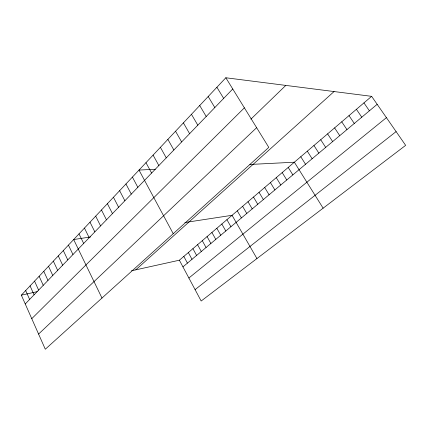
<?xml version="1.0" encoding="UTF-8"?>
<svg xmlns="http://www.w3.org/2000/svg" width="427" height="427" viewBox="0 0 427 427"><rect width="100%" height="100%" fill="white"/><g stroke="black" fill="none" stroke-linecap="round" stroke-linejoin="round"><path stroke-width="0.64" d="M225.83 77.767L268.796 147.395L45.299 349.233L21.35 295.169L225.83 77.767L371.634 96.342L405.65 145.356L201.165 301.019L179.377 260.203L131.479 270.798M25.246 303.965L232.747 88.987M31.763 318.675L244.383 107.839M250.895 119.154L285.812 85.411M38.579 334.063L256.638 127.694M135.77 269.848L334.063 91.559M179.377 260.203L371.634 96.342M182.937 266.88L377.169 104.316M188.883 278.014L386.424 117.649M195.08 289.618L396.107 131.601M21.35 295.169L37.176 291.662M90.529 236.964L73.668 239.542L101.973 298.051M184.875 222.52L232.064 215.299L256.937 258.565M155.348 169.252L139.005 170.079L173.234 233.697M249.896 164.464L294.352 162.212L323.132 208.173M363.953 102.891L369.403 110.817M356.412 109.317L361.776 117.201M349.014 115.626L354.293 123.462M341.744 121.818L346.948 129.611M334.608 127.897L339.732 135.653M327.6 133.875L332.649 141.583M320.714 139.741L325.689 147.406M313.952 145.506L318.852 153.128M307.307 151.169L312.132 158.748M300.773 156.736L305.535 164.272M288.225 167.432L292.853 174.889M282.194 172.572L286.763 179.986M276.264 177.627L280.769 184.998M216.895 87.268L223.668 98.397M270.43 182.601L274.876 189.935M264.687 187.496L269.074 194.787M208.189 96.518L214.818 107.561M259.034 192.31L263.363 199.569M199.713 105.533L206.204 116.486M253.473 197.05L257.748 204.271M247.996 201.72L252.213 208.899M191.451 114.319L197.808 125.186M242.6 206.316L246.769 213.457M237.289 210.842L241.404 217.946M183.397 122.885L189.62 133.667M226.913 219.686L230.922 226.721M175.54 131.233L181.64 141.935M221.837 224.01L225.803 231.007M167.875 139.383L173.858 150M216.841 228.274L220.754 235.229M211.915 232.469L215.784 239.392M160.397 147.336L166.263 157.873M207.063 236.606L210.885 243.491M202.281 240.679L206.06 247.532M153.096 155.097L158.849 165.553M197.568 244.698L201.298 251.514M192.919 248.658L196.612 255.437M145.965 162.676L151.612 173.047M188.339 252.56L191.99 259.306M183.829 256.408L187.432 263.117M132.402 177.098L137.841 187.314M125.944 183.968L131.286 194.109M119.624 190.682L124.876 200.749M113.443 197.253L118.605 207.244M107.396 203.684L112.466 213.601M101.477 209.977L106.462 219.82M95.68 216.137L100.585 225.91M90.006 222.173L94.831 231.877M84.45 228.082L89.195 237.716M79.006 233.873L83.671 243.438M68.437 245.103L72.958 254.535M63.308 250.553L67.765 259.92M58.285 255.901L62.668 265.194M53.354 261.137L57.672 270.371M48.518 266.283L52.772 275.447M43.778 271.321L47.968 280.427M39.124 276.269L43.25 285.311M34.555 281.126L38.622 290.109M30.071 285.893L34.08 294.811M25.673 290.573L29.623 299.428"/></g></svg>
